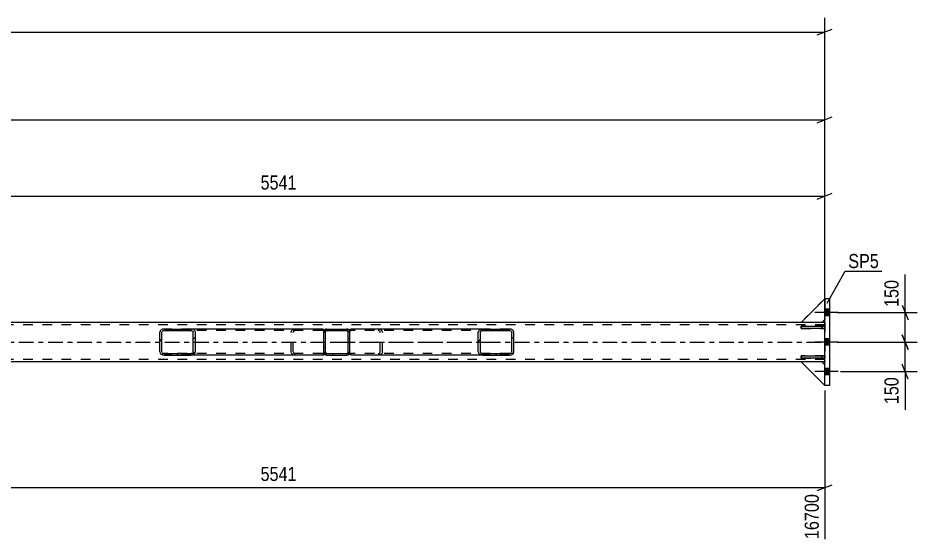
# Model space of a CAD drawing. Header units: millimetres. Extents: x 0 to 1189, y 0 to 841.
# Drawn here: x 502.4 to 684.8, y 313.6 to 420 of the extents above; entities that cross this region are included whole.
import ezdxf

# ---------------------------------------------------------------- set-up
doc = ezdxf.new("R2010")
doc.units = ezdxf.units.MM
doc.linetypes.add('DXK_LINE_DOT2', pattern=[3.9198, 1.9599, -1.9599])
doc.linetypes.add('DXK_LINE_DOT3', pattern=[5.9187, 2.979, -0.9799, 0.9799, -0.9799])
doc.styles.add('Arial Narrow', font='ARIALN.TTF', dxfattribs={"height": 0.2})

# ---------------------------------------------------------------- blocks, each defined once
blk = doc.blocks.new('Part-717048581-6076 - 5937')
at = {"color": 7, "linetype": 'DXK_LINE_DOT2'}
for p, q in [((666.07, 357.43), (661.27, 357.43)), ((661.27, 357.43), (661.27, 356.95)), ((661.27, 356.95), (666.07, 356.95)), ((665.47, 357.43), (665.47, 356.95)), ((666.07, 356.95), (666.07, 357.43))]:
    blk.add_line(p, q, dxfattribs=at)
blk = doc.blocks.new('Part-717048581-6077 - 5937')
at = {"color": 7, "linetype": 'DXK_LINE_DOT2'}
for p, q in [((666.07, 351.43), (661.27, 351.43)), ((661.27, 351.43), (661.27, 350.95)), ((661.27, 350.95), (666.07, 350.95)), ((665.47, 350.95), (665.47, 351.43)), ((666.07, 350.95), (666.07, 351.43))]:
    blk.add_line(p, q, dxfattribs=at)
blk = doc.blocks.new('Part-717048581-5989 - 5937')
at = {"linetype": 'Continuous'}
h = blk.add_hatch(dxfattribs=at)
h.set_pattern_fill('', scale=0.7, style=0, pattern_type=0)
h.set_pattern_definition([(45, (537.839, 351.5972), (-1.57154, 1.57154), [])])
h.paths.add_polyline_path([(537.5, 351.55), (537.84, 351.6), (538.12, 351.74), (538.31, 351.94), (538.38, 352.19), (538.38, 356.19), (538.31, 356.43), (538.12, 356.64), (537.84, 356.78), (537.5, 356.83), (532.01, 356.83), (531.68, 356.78), (531.39, 356.64), (531.2, 356.43), (531.13, 356.19), (531.13, 352.19), (531.2, 351.94), (531.39, 351.74), (531.68, 351.6), (532.01, 351.55)])
h.paths.add_polyline_path([(531.84, 351.89), (531.7, 351.96), (531.61, 352.07), (531.57, 352.19), (531.57, 356.19), (531.61, 356.31), (531.7, 356.41), (531.84, 356.48), (532.01, 356.51), (537.5, 356.51), (537.67, 356.48), (537.81, 356.41), (537.91, 356.31), (537.94, 356.19), (537.94, 352.19), (537.91, 352.07), (537.81, 351.96), (537.67, 351.89), (537.5, 351.87), (532.01, 351.87)])
at = {"color": 2, "linetype": 'Continuous'}
for p, q in [((531.2, 356.43), (531.13, 356.19)), ((531.13, 352.19), (531.13, 356.19)), ((531.57, 356.19), (531.61, 356.31)), ((531.57, 352.19), (531.57, 356.19)), ((532.01, 356.83), (531.68, 356.78)), ((531.84, 356.48), (532.01, 356.51)), ((532.01, 356.83), (537.5, 356.83)), ((532.01, 356.51), (537.5, 356.51)), ((564.17, 356.83), (537.5, 356.83)), ((537.84, 356.78), (537.5, 356.83)), ((537.5, 356.51), (537.67, 356.48)), ((537.91, 356.31), (537.94, 356.19)), ((537.94, 352.19), (537.94, 356.19)), ((538.38, 356.19), (538.31, 356.43)), ((538.38, 352.19), (538.38, 356.19)), ((564.17, 356.83), (564.43, 356.79)), ((564.43, 356.79), (564.43, 356.78)), ((564.43, 356.78), (564.43, 356.64)), ((564.43, 356.64), (564.43, 356.19)), ((531.13, 352.19), (531.2, 351.94)), ((531.61, 352.07), (531.57, 352.19)), ((537.94, 352.19), (537.91, 352.07)), ((538.31, 351.94), (538.38, 352.19)), ((564.43, 351.59), (564.43, 352.19)), ((531.68, 351.6), (532.01, 351.55)), ((532.01, 351.87), (531.84, 351.89)), ((532.01, 351.87), (537.5, 351.87)), ((532.01, 351.55), (537.5, 351.55)), ((537.67, 351.89), (537.5, 351.87)), ((537.5, 351.55), (537.84, 351.6)), ((564.17, 351.55), (537.5, 351.55)), ((564.17, 351.55), (564.43, 351.59))]:
    blk.add_line(p, q, dxfattribs=at)
at = {"color": 7, "linetype": 'DXK_LINE_DOT2'}
for p, q in [((537.5, 356.83), (532.01, 356.83)), ((564.17, 356.51), (532.01, 356.51)), ((557.81, 356.19), (557.87, 356.43)), ((557.81, 352.19), (557.81, 356.19)), ((558.28, 356.31), (558.24, 356.19)), ((558.24, 352.19), (558.24, 356.19)), ((558.35, 356.78), (558.68, 356.83)), ((558.68, 356.51), (558.52, 356.48)), ((564.34, 356.48), (564.17, 356.51)), ((564.43, 356.44), (564.34, 356.48)), ((564.43, 356.64), (564.43, 356.44)), ((564.43, 352.19), (564.43, 356.43)), ((557.87, 351.94), (557.81, 352.19)), ((558.24, 352.19), (558.28, 352.07)), ((564.17, 351.87), (532.01, 351.87)), ((537.5, 351.55), (532.01, 351.55)), ((558.68, 351.55), (558.35, 351.6)), ((558.52, 351.89), (558.68, 351.87)), ((564.17, 351.87), (564.34, 351.89)), ((564.34, 351.89), (564.43, 351.94))]:
    blk.add_line(p, q, dxfattribs=at)
at = {"color": 2, "linetype": 'Continuous'}
for centre, radius, start, end in [((531.88, 356), 0.802, 104.5547, 147.5896), ((531.94, 356.1), 0.401, 104.5547, 147.5896), ((537.57, 356.1), 0.401, 32.4104, 75.4453), ((537.64, 356), 0.802, 32.4104, 75.4453), ((531.88, 352.37), 0.802, 212.4104, 255.4453), ((531.94, 352.28), 0.401, 212.4104, 255.4453), ((537.57, 352.28), 0.401, 284.5547, 327.5896), ((537.64, 352.37), 0.802, 284.5547, 327.5896)]:
    blk.add_arc(centre, radius, start, end, dxfattribs=at)
at = {"color": 7, "linetype": 'DXK_LINE_DOT2'}
for centre, radius, start, end in [((558.55, 356), 0.802, 104.5547, 147.5896), ((558.62, 356.1), 0.401, 104.5547, 147.5896), ((558.55, 352.37), 0.802, 212.4104, 255.4453), ((558.62, 352.28), 0.401, 212.4104, 255.4453)]:
    blk.add_arc(centre, radius, start, end, dxfattribs=at)
blk = doc.blocks.new('Part-717048581-6056 - 5937')
at = {"color": 2, "linetype": 'Continuous'}
for p, q in [((661.27, 358.19), (76.43, 358.19)), ((666.07, 358.19), (665.47, 358.19)), ((661.27, 350.19), (76.43, 350.19)), ((666.07, 350.19), (665.47, 350.19))]:
    blk.add_line(p, q, dxfattribs=at)
at = {"color": 7, "linetype": 'DXK_LINE_DOT2'}
for p, q in [((666.07, 357.71), (76.43, 357.71)), ((665.47, 358.19), (661.27, 358.19)), ((666.07, 358.19), (666.07, 350.19)), ((666.07, 350.67), (76.43, 350.67)), ((665.47, 350.19), (661.27, 350.19))]:
    blk.add_line(p, q, dxfattribs=at)
at = {"color": 7, "linetype": 'DXK_LINE_DOT3'}
blk.add_line((76.43, 354.19), (666.07, 354.19), dxfattribs=at)
blk = doc.blocks.new('Part-717048581-6072 - 5937')
at = {"color": 2, "linetype": 'Continuous'}
for p, q in [((661.27, 358.19), (666.07, 362.99)), ((665.47, 358.19), (661.27, 358.19)), ((666.07, 358.79), (665.47, 358.19))]:
    blk.add_line(p, q, dxfattribs=at)
at = {"color": 7, "linetype": 'DXK_LINE_DOT2'}
blk.add_line((666.07, 358.79), (666.07, 362.99), dxfattribs=at)
blk = doc.blocks.new('Part-717048581-6008 - 5937')
at = {"linetype": 'Continuous'}
h = blk.add_hatch(dxfattribs=at)
h.set_pattern_fill('', scale=0.7, style=0, pattern_type=0)
h.set_pattern_definition([(45, (569.3167, 351.5972), (-1.57154, 1.57154), [])])
h.paths.add_polyline_path([(569.07, 351.55), (569.32, 351.6), (569.52, 351.74), (569.66, 351.94), (569.71, 352.19), (569.71, 356.19), (569.66, 356.43), (569.52, 356.64), (569.32, 356.78), (569.07, 356.83), (565.07, 356.83), (564.83, 356.78), (564.62, 356.64), (564.48, 356.43), (564.43, 356.19), (564.43, 352.19), (564.48, 351.94), (564.62, 351.74), (564.83, 351.6), (565.07, 351.55)])
h.paths.add_polyline_path([(564.95, 351.89), (564.85, 351.96), (564.78, 352.07), (564.75, 352.19), (564.75, 356.19), (564.78, 356.31), (564.85, 356.41), (564.95, 356.48), (565.07, 356.51), (569.07, 356.51), (569.19, 356.48), (569.3, 356.41), (569.37, 356.31), (569.39, 356.19), (569.39, 352.19), (569.37, 352.07), (569.3, 351.96), (569.19, 351.89), (569.07, 351.87), (565.07, 351.87)])
at = {"color": 7, "linetype": 'DXK_LINE_DOT2'}
for p, q in [((564.43, 356.19), (564.48, 356.43)), ((564.43, 352.19), (564.43, 356.19)), ((564.78, 356.31), (564.75, 356.19)), ((564.75, 352.19), (564.75, 356.19)), ((564.83, 356.78), (565.07, 356.83)), ((565.07, 356.51), (564.95, 356.48)), ((565.07, 356.83), (569.07, 356.83)), ((565.07, 356.51), (569.07, 356.51)), ((569.07, 356.83), (569.32, 356.78)), ((569.19, 356.48), (569.07, 356.51)), ((569.39, 356.19), (569.37, 356.31)), ((569.39, 352.19), (569.39, 356.19)), ((569.66, 356.43), (569.71, 356.19)), ((569.71, 352.19), (569.71, 356.19)), ((564.48, 351.94), (564.43, 352.19)), ((564.75, 352.19), (564.78, 352.07)), ((569.37, 352.07), (569.39, 352.19)), ((569.71, 352.19), (569.66, 351.94)), ((565.07, 351.55), (564.83, 351.6)), ((564.95, 351.89), (565.07, 351.87)), ((565.07, 351.87), (569.07, 351.87)), ((565.07, 351.55), (569.07, 351.55)), ((569.07, 351.87), (569.19, 351.89)), ((569.32, 351.6), (569.07, 351.55))]:
    blk.add_line(p, q, dxfattribs=at)
at = {"color": 2, "linetype": 'Continuous'}
for p, q in [((564.48, 356.43), (564.43, 356.19)), ((564.43, 352.19), (564.43, 356.19)), ((564.75, 356.19), (564.78, 356.31)), ((564.75, 352.19), (564.75, 356.19)), ((565.07, 356.83), (564.83, 356.78)), ((564.95, 356.48), (565.07, 356.51)), ((565.07, 356.83), (569.07, 356.83)), ((565.07, 356.51), (569.07, 356.51)), ((569.32, 356.78), (569.07, 356.83)), ((569.07, 356.51), (569.19, 356.48)), ((569.37, 356.31), (569.39, 356.19)), ((569.39, 352.19), (569.39, 356.19)), ((569.71, 356.19), (569.66, 356.43)), ((569.71, 352.19), (569.71, 356.19)), ((564.43, 352.19), (564.48, 351.94)), ((564.78, 352.07), (564.75, 352.19)), ((569.39, 352.19), (569.37, 352.07)), ((569.66, 351.94), (569.71, 352.19)), ((564.83, 351.6), (565.07, 351.55)), ((565.07, 351.87), (564.95, 351.89)), ((565.07, 351.87), (569.07, 351.87)), ((565.07, 351.55), (569.07, 351.55)), ((569.19, 351.89), (569.07, 351.87)), ((569.07, 351.55), (569.32, 351.6))]:
    blk.add_line(p, q, dxfattribs=at)
at = {"color": 7, "linetype": 'DXK_LINE_DOT3'}
blk.add_line((567.07, 354.19), (567.07, 354.19), dxfattribs=at)
at = {"color": 7, "linetype": 'DXK_LINE_DOT2'}
for centre, radius, start, end in [((565.07, 356.19), 0.64, 112.5, 157.5), ((565.07, 356.19), 0.32, 112.5, 157.5), ((569.07, 356.19), 0.32, 22.5, 67.5), ((569.07, 356.19), 0.64, 22.5, 67.5), ((565.07, 352.19), 0.64, 202.5, 247.5), ((565.07, 352.19), 0.32, 202.5, 247.5), ((569.07, 352.19), 0.32, 292.5, 337.5), ((569.07, 352.19), 0.64, 292.5, 337.5)]:
    blk.add_arc(centre, radius, start, end, dxfattribs=at)
at = {"color": 2, "linetype": 'Continuous'}
for centre, radius, start, end in [((565.07, 356.19), 0.64, 112.5, 157.5), ((565.07, 356.19), 0.32, 112.5, 157.5), ((569.07, 356.19), 0.32, 22.5, 67.5), ((569.07, 356.19), 0.64, 22.5, 67.5), ((565.07, 352.19), 0.64, 202.5, 247.5), ((565.07, 352.19), 0.32, 202.5, 247.5), ((569.07, 352.19), 0.32, 292.5, 337.5), ((569.07, 352.19), 0.64, 292.5, 337.5)]:
    blk.add_arc(centre, radius, start, end, dxfattribs=at)
blk = doc.blocks.new('Part-717048581-6075 - 5937')
at = {"color": 7, "linetype": 'DXK_LINE_DOT2'}
for p, q in [((661.27, 358.19), (666.07, 362.99)), ((666.07, 362.99), (666.07, 358.79)), ((665.47, 358.19), (661.27, 358.19)), ((666.07, 358.79), (665.47, 358.19))]:
    blk.add_line(p, q, dxfattribs=at)
blk = doc.blocks.new('Part-717048581-6078 - 5937')
at = {"color": 2, "linetype": 'Continuous'}
for p, q in [((661.27, 356.95), (661.27, 357.43)), ((661.27, 357.43), (666.07, 357.43)), ((666.07, 356.95), (661.27, 356.95)), ((666.07, 357.43), (666.07, 356.95))]:
    blk.add_line(p, q, dxfattribs=at)
at = {"color": 7, "linetype": 'DXK_LINE_DOT2'}
blk.add_line((665.47, 356.95), (665.47, 357.43), dxfattribs=at)
blk = doc.blocks.new('Part-717048581-6014 - 5937')
at = {"linetype": 'Continuous'}
h = blk.add_hatch(dxfattribs=at)
h.set_pattern_fill('', scale=0.7, style=0, pattern_type=0)
h.set_pattern_definition([(45, (602.468, 351.5972), (-1.57154, 1.57154), [])])
h.paths.add_polyline_path([(602.13, 351.55), (602.47, 351.6), (602.75, 351.74), (602.94, 351.94), (603.01, 352.19), (603.01, 356.19), (602.94, 356.43), (602.75, 356.64), (602.47, 356.78), (602.13, 356.83), (596.64, 356.83), (596.3, 356.78), (596.02, 356.64), (595.83, 356.43), (595.76, 356.19), (595.76, 352.19), (595.83, 351.94), (596.02, 351.74), (596.3, 351.6), (596.64, 351.55)])
h.paths.add_polyline_path([(596.47, 351.89), (596.33, 351.96), (596.23, 352.07), (596.2, 352.19), (596.2, 356.19), (596.23, 356.31), (596.33, 356.41), (596.47, 356.48), (596.64, 356.51), (602.13, 356.51), (602.3, 356.48), (602.44, 356.41), (602.54, 356.31), (602.57, 356.19), (602.57, 352.19), (602.54, 352.07), (602.44, 351.96), (602.3, 351.89), (602.13, 351.87), (596.64, 351.87)])
at = {"color": 2, "linetype": 'Continuous'}
for p, q in [((569.71, 356.79), (569.97, 356.83)), ((569.71, 356.79), (569.71, 356.19)), ((596.64, 356.83), (569.97, 356.83)), ((595.83, 356.43), (595.76, 356.19)), ((595.76, 352.19), (595.76, 356.19)), ((596.2, 356.19), (596.23, 356.31)), ((596.2, 352.19), (596.2, 356.19)), ((596.64, 356.83), (596.3, 356.78)), ((596.47, 356.48), (596.64, 356.51)), ((596.64, 356.83), (602.13, 356.83)), ((596.64, 356.51), (602.13, 356.51)), ((602.47, 356.78), (602.13, 356.83)), ((602.13, 356.51), (602.3, 356.48)), ((602.54, 356.31), (602.57, 356.19)), ((602.57, 352.19), (602.57, 356.19)), ((603.01, 356.19), (602.94, 356.43)), ((603.01, 352.19), (603.01, 356.19)), ((569.71, 351.6), (569.71, 352.19)), ((595.76, 352.19), (595.83, 351.94)), ((596.23, 352.07), (596.2, 352.19)), ((602.57, 352.19), (602.54, 352.07)), ((602.94, 351.94), (603.01, 352.19)), ((569.71, 351.59), (569.71, 351.6)), ((569.97, 351.55), (569.71, 351.59)), ((596.64, 351.55), (569.97, 351.55)), ((596.3, 351.6), (596.64, 351.55)), ((596.64, 351.87), (596.47, 351.89)), ((596.64, 351.87), (602.13, 351.87)), ((596.64, 351.55), (602.13, 351.55)), ((602.3, 351.89), (602.13, 351.87)), ((602.13, 351.55), (602.47, 351.6))]:
    blk.add_line(p, q, dxfattribs=at)
at = {"color": 7, "linetype": 'DXK_LINE_DOT2'}
for p, q in [((569.71, 356.79), (569.71, 356.44)), ((569.8, 356.48), (569.71, 356.44)), ((569.71, 351.74), (569.71, 356.19)), ((569.97, 356.51), (569.8, 356.48)), ((602.13, 356.51), (569.97, 356.51)), ((575.46, 356.83), (575.8, 356.78)), ((575.63, 356.48), (575.46, 356.51)), ((575.9, 356.19), (575.87, 356.31)), ((575.9, 352.19), (575.9, 356.19)), ((576.27, 356.43), (576.34, 356.19)), ((576.34, 352.19), (576.34, 356.19)), ((602.13, 356.83), (596.64, 356.83)), ((575.87, 352.07), (575.9, 352.19)), ((576.34, 352.19), (576.27, 351.94)), ((569.71, 351.94), (569.8, 351.89)), ((569.8, 351.89), (569.97, 351.87)), ((602.13, 351.87), (569.97, 351.87)), ((575.46, 351.87), (575.63, 351.89)), ((575.8, 351.6), (575.46, 351.55)), ((602.13, 351.55), (596.64, 351.55))]:
    blk.add_line(p, q, dxfattribs=at)
at = {"color": 7, "linetype": 'DXK_LINE_DOT3'}
blk.add_line((565.86, 354.19), (599.39, 354.19), dxfattribs=at)
at = {"color": 7, "linetype": 'DXK_LINE_DOT2'}
for centre, radius, start, end in [((575.53, 356.1), 0.401, 32.4105, 75.4453), ((575.59, 356), 0.802, 32.4105, 75.4453), ((575.53, 352.28), 0.401, 284.5547, 327.5895), ((575.59, 352.37), 0.802, 284.5547, 327.5895)]:
    blk.add_arc(centre, radius, start, end, dxfattribs=at)
at = {"color": 2, "linetype": 'Continuous'}
for centre, radius, start, end in [((596.51, 356), 0.802, 104.5547, 147.5895), ((596.57, 356.1), 0.401, 104.5547, 147.5895), ((602.2, 356.1), 0.401, 32.4105, 75.4453), ((602.27, 356), 0.802, 32.4105, 75.4453), ((596.51, 352.37), 0.802, 212.4105, 255.4453), ((596.57, 352.28), 0.401, 212.4105, 255.4453), ((602.2, 352.28), 0.401, 284.5547, 327.5895), ((602.27, 352.37), 0.802, 284.5547, 327.5895)]:
    blk.add_arc(centre, radius, start, end, dxfattribs=at)
blk = doc.blocks.new('Part-717048581-6060 - 5937')
at = {"color": 7, "linetype": 'DXK_LINE_DOT2'}
for p, q in [((665.47, 350.19), (661.27, 350.19)), ((661.27, 350.19), (666.07, 345.39)), ((666.07, 349.59), (665.47, 350.19)), ((666.07, 345.39), (666.07, 349.59))]:
    blk.add_line(p, q, dxfattribs=at)
blk = doc.blocks.new('Part-717048581-6063 - 5937')
at = {"color": 2, "linetype": 'Continuous'}
for p, q in [((665.47, 350.19), (661.27, 350.19)), ((661.27, 350.19), (666.07, 345.39)), ((666.07, 349.59), (665.47, 350.19))]:
    blk.add_line(p, q, dxfattribs=at)
at = {"color": 7, "linetype": 'DXK_LINE_DOT2'}
blk.add_line((666.07, 345.39), (666.07, 349.59), dxfattribs=at)
blk = doc.blocks.new('Part-717048581-6066 - 5937')
at = {"color": 7, "linetype": 'DXK_LINE_DOT2'}
for p, q in [((665.47, 350.19), (661.27, 350.19)), ((661.27, 350.19), (666.07, 345.39)), ((666.07, 349.59), (665.47, 350.19)), ((666.07, 345.39), (666.07, 349.59))]:
    blk.add_line(p, q, dxfattribs=at)
blk = doc.blocks.new('Part-717048581-6069 - 5937')
at = {"color": 7, "linetype": 'DXK_LINE_DOT2'}
for p, q in [((661.27, 358.19), (666.07, 362.99)), ((666.07, 362.99), (666.07, 358.79)), ((665.47, 358.19), (661.27, 358.19)), ((666.07, 358.79), (665.47, 358.19))]:
    blk.add_line(p, q, dxfattribs=at)
blk = doc.blocks.new('Part-717048581-6079 - 5937')
at = {"color": 2, "linetype": 'Continuous'}
for p, q in [((661.27, 350.95), (661.27, 351.43)), ((661.27, 351.43), (666.07, 351.43)), ((666.07, 350.95), (661.27, 350.95)), ((666.07, 351.43), (666.07, 350.95))]:
    blk.add_line(p, q, dxfattribs=at)
at = {"color": 7, "linetype": 'DXK_LINE_DOT2'}
blk.add_line((665.47, 350.95), (665.47, 351.43), dxfattribs=at)
blk = doc.blocks.new('Part-717048581-6110 - 5937')
at = {"color": 2, "linetype": 'Continuous'}
for p, q in [((666.07, 345.39), (666.07, 362.99)), ((667.07, 362.99), (666.07, 362.99)), ((667.07, 362.99), (667.07, 345.39)), ((667.07, 345.39), (666.07, 345.39))]:
    blk.add_line(p, q, dxfattribs=at)
blk = doc.blocks.new('Bolt-717048581-6112 - 5937')
at = {"linetype": 'Continuous'}
for points in [[(666.07, 360.85), (666.07, 359.53), (667.07, 359.53), (667.07, 360.85)], [(666.07, 360.85), (666.07, 359.53), (667.07, 359.53), (667.07, 360.85)], [(666.07, 360.85), (666.07, 359.53), (667.07, 359.53), (667.07, 360.85)], [(666.07, 360.85), (666.07, 359.53), (667.07, 359.53), (667.07, 360.85)], [(666.07, 354.85), (666.07, 353.53), (667.07, 353.53), (667.07, 354.85)], [(666.07, 354.85), (666.07, 353.53), (667.07, 353.53), (667.07, 354.85)], [(666.07, 348.85), (666.07, 347.53), (667.07, 347.53), (667.07, 348.85)], [(666.07, 348.85), (666.07, 347.53), (667.07, 347.53), (667.07, 348.85)], [(666.07, 348.85), (666.07, 347.53), (667.07, 347.53), (667.07, 348.85)], [(666.07, 348.85), (666.07, 347.53), (667.07, 347.53), (667.07, 348.85)]]:
    blk.add_hatch(color=1, dxfattribs=at).paths.add_polyline_path(points)
at = {"color": 1, "linetype": 'Continuous'}
for p, q in [((668.83, 360.19), (664.07, 360.19)), ((668.83, 360.19), (664.07, 360.19)), ((668.83, 360.19), (664.07, 360.19)), ((668.83, 360.19), (664.07, 360.19)), ((667.07, 360.85), (666.07, 360.85)), ((667.07, 360.85), (666.07, 360.85)), ((667.07, 360.85), (666.07, 360.85)), ((667.07, 360.85), (666.07, 360.85)), ((667.07, 359.53), (666.07, 359.53)), ((667.07, 359.53), (666.07, 359.53)), ((667.07, 359.53), (666.07, 359.53)), ((667.07, 359.53), (666.07, 359.53)), ((668.83, 354.19), (664.07, 354.19)), ((668.83, 354.19), (664.07, 354.19)), ((667.07, 354.85), (666.07, 354.85)), ((667.07, 354.85), (666.07, 354.85)), ((667.07, 353.53), (666.07, 353.53)), ((667.07, 353.53), (666.07, 353.53)), ((667.07, 348.85), (666.07, 348.85)), ((667.07, 348.85), (666.07, 348.85)), ((667.07, 348.85), (666.07, 348.85)), ((667.07, 348.85), (666.07, 348.85)), ((668.83, 348.19), (664.07, 348.19)), ((668.83, 348.19), (664.07, 348.19)), ((668.83, 348.19), (664.07, 348.19)), ((668.83, 348.19), (664.07, 348.19)), ((667.07, 347.53), (666.07, 347.53)), ((667.07, 347.53), (666.07, 347.53)), ((667.07, 347.53), (666.07, 347.53)), ((667.07, 347.53), (666.07, 347.53))]:
    blk.add_line(p, q, dxfattribs=at)
blk = doc.blocks.new('StraightDimension-717048581-6169 - 5937')
at = {"color": 7, "linetype": 'Continuous'}
for p, q in [((666.07, 344.39), (666.07, 314.21)), ((444.44, 340.44), (444.44, 314.21)), ((445.94, 325.25), (442.94, 324.05)), ((664.57, 324.05), (667.57, 325.25)), ((444.44, 324.65), (666.07, 324.65))]:
    blk.add_line(p, q, dxfattribs=at)
at = {"color": 0}
blk.add_wipeout([(559.51, 325.4), (559.51, 329.6), (551, 329.6), (551, 325.4)], dxfattribs=at)
at = {"color": 0, "linetype": 'Continuous'}
blk.add_wipeout([(665.47, 323.95), (661.27, 323.95), (661.27, 313.61), (665.47, 313.61)], dxfattribs=at)
at = {"color": 3, "style": 'Arial Narrow'}
blk.add_text('5541', height=2.863, dxfattribs=at).set_placement((551.6, 326))
at = {"color": 3, "linetype": 'Continuous', "style": 'Arial Narrow'}
blk.add_text('16700', height=2.863, rotation=90.0002, dxfattribs=at).set_placement((664.87, 314.21))
blk = doc.blocks.new('StraightDimension-717048581-6127 - 5937')
at = {"color": 7, "linetype": 'Continuous'}
for p, q in [((666.07, 346.39), (666.07, 419.96)), ((62.53, 417.11), (666.07, 417.11)), ((664.57, 416.51), (667.57, 417.71))]:
    blk.add_line(p, q, dxfattribs=at)
blk = doc.blocks.new('StraightDimension-717048581-8628 - 5937')
at = {"color": 7, "linetype": 'Continuous'}
for p, q in [((666.07, 363.99), (666.07, 402.14)), ((664.57, 398.69), (667.57, 399.89)), ((63.53, 399.29), (666.07, 399.29))]:
    blk.add_line(p, q, dxfattribs=at)
blk = doc.blocks.new('StraightDimension-717048581-10368 - 5937')
at = {"color": 7, "linetype": 'Continuous'}
for p, q in [((444.44, 367.34), (444.44, 386.64)), ((666.07, 359.19), (666.07, 386.64)), ((445.94, 384.39), (442.94, 383.19)), ((444.44, 383.79), (666.07, 383.79)), ((664.57, 383.19), (667.57, 384.39))]:
    blk.add_line(p, q, dxfattribs=at)
at = {"color": 0}
blk.add_wipeout([(559.51, 384.54), (559.51, 388.74), (551, 388.74), (551, 384.54)], dxfattribs=at)
at = {"color": 3, "style": 'Arial Narrow'}
blk.add_text('5541', height=2.863, dxfattribs=at).set_placement((551.6, 385.14))
blk = doc.blocks.new('StraightDimension-717048581-10419 - 5937')
at = {"color": 7, "linetype": 'Continuous'}
for p, q in [((681.8, 361.69), (683, 358.69)), ((668.58, 360.19), (684.8, 360.19)), ((682.4, 354.19), (682.4, 360.19)), ((668.58, 354.19), (684.8, 354.19)), ((683, 352.69), (681.8, 355.69))]:
    blk.add_line(p, q, dxfattribs=at)
at = {"color": 0}
blk.add_wipeout([(681.65, 367.4), (677.45, 367.4), (677.45, 360.71), (681.65, 360.71)], dxfattribs=at)
at = {"color": 7, "linetype": 'Continuous'}
blk.add_line((682.4, 360.19), (682.4, 367.92), dxfattribs=at)
blk.add_line((682.4, 360.19), (682.4, 367.92), dxfattribs=at)
at = {"color": 3, "style": 'Arial Narrow'}
blk.add_text('150', height=2.863, rotation=90.0002, dxfattribs=at).set_placement((681.05, 361.31))
blk = doc.blocks.new('StraightDimension-717048581-10420 - 5937')
at = {"color": 7, "linetype": 'Continuous'}
for p, q in [((668.58, 354.19), (684.8, 354.19)), ((681.8, 355.69), (683, 352.69)), ((682.4, 348.19), (682.4, 354.19)), ((683, 346.69), (681.8, 349.69)), ((669.29, 348.19), (684.8, 348.19))]:
    blk.add_line(p, q, dxfattribs=at)
at = {"color": 0}
blk.add_wipeout([(681.65, 347.66), (677.45, 347.66), (677.45, 340.98), (681.65, 340.98)], dxfattribs=at)
at = {"color": 7, "linetype": 'Continuous'}
blk.add_line((682.4, 348.19), (682.4, 340.45), dxfattribs=at)
blk.add_line((682.4, 348.19), (682.4, 340.45), dxfattribs=at)
at = {"color": 3, "style": 'Arial Narrow'}
blk.add_text('150', height=2.863, rotation=90.0002, dxfattribs=at).set_placement((681.05, 341.58))
blk = doc.blocks.new('Mark-717048581-6106 - 5937')
at = {"color": 0}
blk.add_wipeout([(677.06, 369.2), (677.06, 372.2), (670.85, 372.2), (670.85, 369.2)], dxfattribs=at)
blk.add_wipeout([(677.06, 369.2), (677.06, 372.2), (670.85, 372.2), (670.85, 369.2)], dxfattribs=at)
at = {"color": 30, "linetype": 'Continuous'}
for p, q in [((666.56, 362.1), (670.25, 368.6)), ((670.25, 368.6), (677.66, 368.6))]:
    blk.add_line(p, q, dxfattribs=at)
at = {"color": 3, "style": 'Arial Narrow'}
blk.add_text('SP5', height=2.863, dxfattribs=at).set_placement((670.85, 369.2))

msp = doc.modelspace()

# ---------------------------------------------------------------- block references
for name in ['Part-717048581-6072 - 5937', 'Part-717048581-6075 - 5937', 'Part-717048581-6069 - 5937', 'Part-717048581-6110 - 5937', 'Bolt-717048581-6112 - 5937', 'Part-717048581-6056 - 5937', 'Part-717048581-5989 - 5937', 'Part-717048581-6008 - 5937', 'Part-717048581-6014 - 5937', 'Part-717048581-6076 - 5937', 'Part-717048581-6078 - 5937', 'Part-717048581-6077 - 5937', 'Part-717048581-6079 - 5937', 'Part-717048581-6060 - 5937', 'Part-717048581-6063 - 5937', 'Part-717048581-6066 - 5937', 'StraightDimension-717048581-6169 - 5937']:
    msp.add_blockref(name, (0, 0))

# ---------------------------------------------------------------- next in the draw order: block references
for name in ['StraightDimension-717048581-6127 - 5937', 'StraightDimension-717048581-10419 - 5937']:
    msp.add_blockref(name, (0, 0))

# ---------------------------------------------------------------- next in the draw order: block references
for name in ['StraightDimension-717048581-8628 - 5937', 'StraightDimension-717048581-10420 - 5937']:
    msp.add_blockref(name, (0, 0))

# ---------------------------------------------------------------- next in the draw order: block references
msp.add_blockref('StraightDimension-717048581-10368 - 5937', (0, 0))

# ---------------------------------------------------------------- next in the draw order: block references
msp.add_blockref('Mark-717048581-6106 - 5937', (0, 0))

doc.saveas('drawing.dxf')
